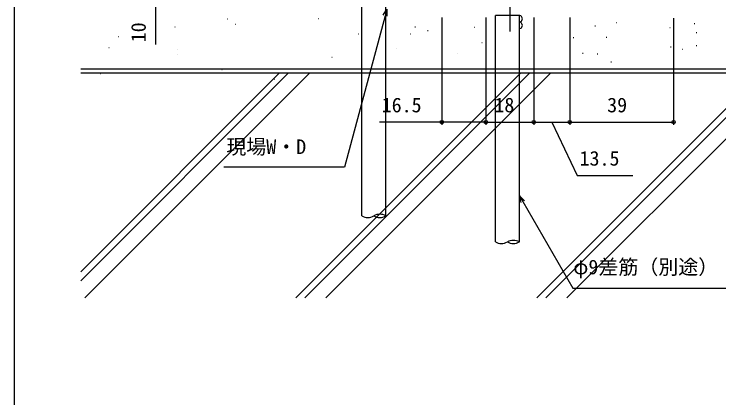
# Model space of a CAD drawing. Units: millimetres, scale not verified. Extents: x -437 to 438, y -681 to 679.
# Drawn here: x -436.7 to -172.1, y -310.2 to -166.2 of the extents above; entities that cross this region are included whole.
import ezdxf
from ezdxf.enums import TextEntityAlignment as Align

# ---------------------------------------------------------------- set-up
doc = ezdxf.new("R2010")
doc.units = ezdxf.units.MM
doc.header["$LTSCALE"] = 4
for name, color, linetype in [('0-4_YKK_13', 4, 'Continuous'), ('0-5_YKK_D', 6, 'Continuous'), ('0-6_YKK_ZWAK', 7, 'Continuous'), ('0-7_YSS_K', 3, 'Continuous'), ('0-8_YSS_KE', 3, 'Continuous')]:
    doc.layers.add(name, color=color, linetype=linetype)
doc.styles.add('ＭＳ ゴシック', font='')
doc.styles.get('ＭＳ ゴシック').set_extended_font_data('MS Gothic')

msp = doc.modelspace()

# ---------------------------------------------------------------- linework, layer by layer
at = {"layer": '0-4_YKK_13'}
for p, q in [((-250.627, -155.201), (-250.627, -172.701)), ((-250.627, -158.292), (-250.627, -170.61))]:
    msp.add_line(p, q, dxfattribs=at)
at = {"layer": '0-5_YKK_D'}
for p, q in [((-276.128, -167.501), (-276.128, -207.701)), ((-259.628, -167.501), (-259.628, -207.701)), ((-259.628, -167.501), (-259.628, -207.701)), ((-241.628, -167.501), (-241.628, -207.701)), ((-241.628, -167.501), (-241.628, -207.701)), ((-228.128, -167.501), (-228.128, -207.701)), ((-228.128, -167.701), (-228.128, -207.701)), ((-189.127, -167.701), (-189.127, -207.701)), ((-259.628, -206.701), (-241.628, -206.701)), ((-241.628, -206.701), (-228.128, -206.701)), ((-228.128, -206.701), (-189.127, -206.701))]:
    msp.add_line(p, q, dxfattribs=at)
for points in [[(-383.628, -151.701), (-383.628, -161.701), (-383.628, -177.626)], [(-296.788, -164.348), (-297.448, -166.811), (-312.664, -223.599), (-358.007, -223.599)], [(-298.108, -166.634), (-296.788, -164.348), (-296.788, -166.988)], [(-259.628, -206.701), (-276.128, -206.701), (-299.553, -206.701)], [(-234.878, -206.701), (-225.278, -226.701), (-204.403, -226.701)], [(-246.338, -236.888), (-247.021, -234.338), (-245.155, -236.204)], [(-247.021, -234.338), (-245.746, -236.546), (-227.002, -269.011), (-155.511, -269.011)]]:
    msp.add_lwpolyline(points, dxfattribs=at)
for centre in [(-276.128, -206.701), (-259.628, -206.701), (-259.628, -206.701), (-241.628, -206.701), (-241.628, -206.701), (-228.128, -206.701), (-228.128, -206.701), (-189.127, -206.701)]:
    msp.add_circle(centre, 0.637, dxfattribs=at)
at = {"layer": '0-6_YKK_ZWAK'}
msp.add_line((-436.7, 643.8), (-436.7, -681.2), dxfattribs=at)
at = {"layer": '0-7_YSS_K'}
for p, q in [((-306.165, -241.9), (-306.165, -156.903)), ((-297.165, -241.9), (-297.165, -156.903)), ((-356.674, -167.928), (-356.574, -167.928)), ((-322.545, -167.875), (-322.445, -167.875)), ((-276.172, -169.075), (-275.972, -169.075)), ((-256.021, -251.689), (-256.021, -166.691)), ((-247.021, -166.695), (-256.021, -166.695)), ((-247.021, -251.689), (-247.021, -166.691)), ((-376.324, -171.029), (-376.224, -171.029)), ((-353.571, -169.942), (-353.471, -169.942)), ((-286.236, -170.999), (-286.036, -170.999)), ((-263.888, -171.147), (-263.688, -171.147)), ((-218.704, -170.582), (-218.504, -170.582)), ((-210.712, -169.398), (-210.512, -169.398)), ((-190.583, -171.174), (-190.383, -171.174)), ((-181.407, -169.694), (-181.207, -169.694)), ((-397.526, -174.592), (-397.426, -174.592)), ((-307.548, -173.559), (-307.448, -173.559)), ((-287.898, -173.559), (-287.798, -173.559)), ((-281.5, -172.331), (-281.3, -172.331)), ((-180.667, -173.098), (-180.467, -173.098)), ((-261.119, -176.832), (-261.019, -176.832)), ((-226.844, -175.022), (-226.644, -175.022)), ((-214.412, -174.874), (-214.212, -174.874)), ((-401.146, -178.78), (-401.046, -178.78)), ((-375.29, -179.297), (-375.19, -179.297)), ((-293.069, -179.243), (-292.969, -179.243)), ((-190.287, -178.426), (-190.087, -178.426)), ((-185.847, -179.314), (-185.647, -179.314)), ((-180.667, -177.982), (-180.467, -177.982)), ((-375.29, -181.31), (-375.19, -181.31)), ((-317.373, -182.344), (-317.273, -182.344)), ((-317.373, -182.344), (-317.273, -182.344)), ((-270.424, -181.077), (-270.324, -181.077)), ((-223.292, -180.794), (-223.092, -180.794)), ((-217.816, -181.09), (-217.616, -181.09)), ((-212.636, -184.05), (-212.436, -184.05)), ((-358.742, -186.995), (-358.642, -186.995)), ((-411.7, -188.201), (-10.063, -188.201)), ((-411.7, -262.87), (-337.031, -188.201)), ((-411.7, -266.264), (-333.637, -188.201)), ((-410.19, -272.674), (-325.718, -188.201)), ((-404.248, -188.545), (-404.148, -188.545)), ((-330.994, -272.674), (-246.522, -188.201)), ((-327.6, -272.674), (-243.127, -188.201)), ((-319.681, -272.674), (-235.208, -188.201)), ((-240.485, -272.674), (-156.012, -188.201)), ((-237.09, -272.674), (-152.618, -188.201)), ((-229.171, -272.674), (-144.698, -188.201)), ((-339.092, -190.612), (-338.992, -190.612)), ((-297.206, -212.833), (-297.106, -212.833))]:
    msp.add_line(p, q, dxfattribs=at)
for centre, radius, start, end in [((-247.131, -167.944), 1.25, 270.00571, 90.00589), ((-247.13, -170.444), 1.25, 270.00571, 90.00589), ((-303.915, -238.003), 4.5, 240.00002, 299.99998), ((-299.415, -245.798), 4.5, 59.99998, 120.00002), ((-299.415, -238.003), 4.5, 239.99998, 300.00002), ((-249.271, -255.586), 4.5, 59.99998, 120.00002), ((-253.771, -247.791), 4.5, 240.00002, 299.99998), ((-249.271, -247.791), 4.5, 239.99998, 300.00002)]:
    msp.add_arc(centre, radius, start, end, dxfattribs=at)
at = {"layer": '0-8_YSS_KE'}
msp.add_line((-411.7, -186.701), (-10.063, -186.701), dxfattribs=at)

# ---------------------------------------------------------------- texts
at = {"layer": '0-5_YKK_D', "style": 'ＭＳ ゴシック'}
msp.add_text('10', height=5.499, rotation=90, dxfattribs=at).set_placement((-385.628, -176.777), align=Align.BOTTOM_LEFT)
for s, p in [('16.5', (-298.704, -204.701)), ('18', (-256.403, -204.701)), ('39', (-214.061, -204.701)), ('現場W・D', (-357.035, -220.364)), ('13.5', (-224.428, -224.701)), ('φ9差筋（別途）', (-226.802, -265.478))]:
    msp.add_text(s, height=5.499, dxfattribs=at).set_placement(p, align=Align.BOTTOM_LEFT)

doc.saveas('drawing.dxf')
